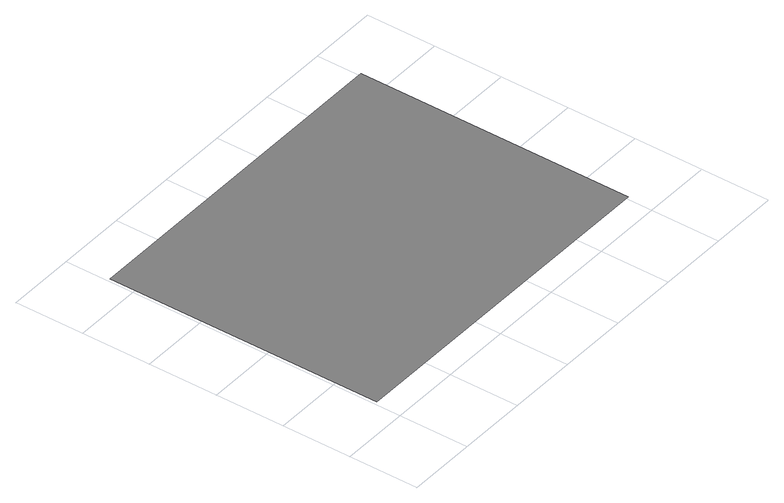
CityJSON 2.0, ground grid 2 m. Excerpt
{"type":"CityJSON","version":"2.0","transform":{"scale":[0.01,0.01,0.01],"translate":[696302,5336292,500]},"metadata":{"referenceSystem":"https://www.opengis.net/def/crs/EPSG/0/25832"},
"CityObjects":{
"building1":{"type":"Building","geometry":[{"type":"MultiSurface","lod":"2","boundaries":[[[0,1,2,3]]],"semantics":{"surfaces":[{"type":"GroundSurface"}],"values":[0]}}]}
},
"vertices":[
[1010,77,0],[1010,877,0],[10,877,0],[10,77,0]
]}
